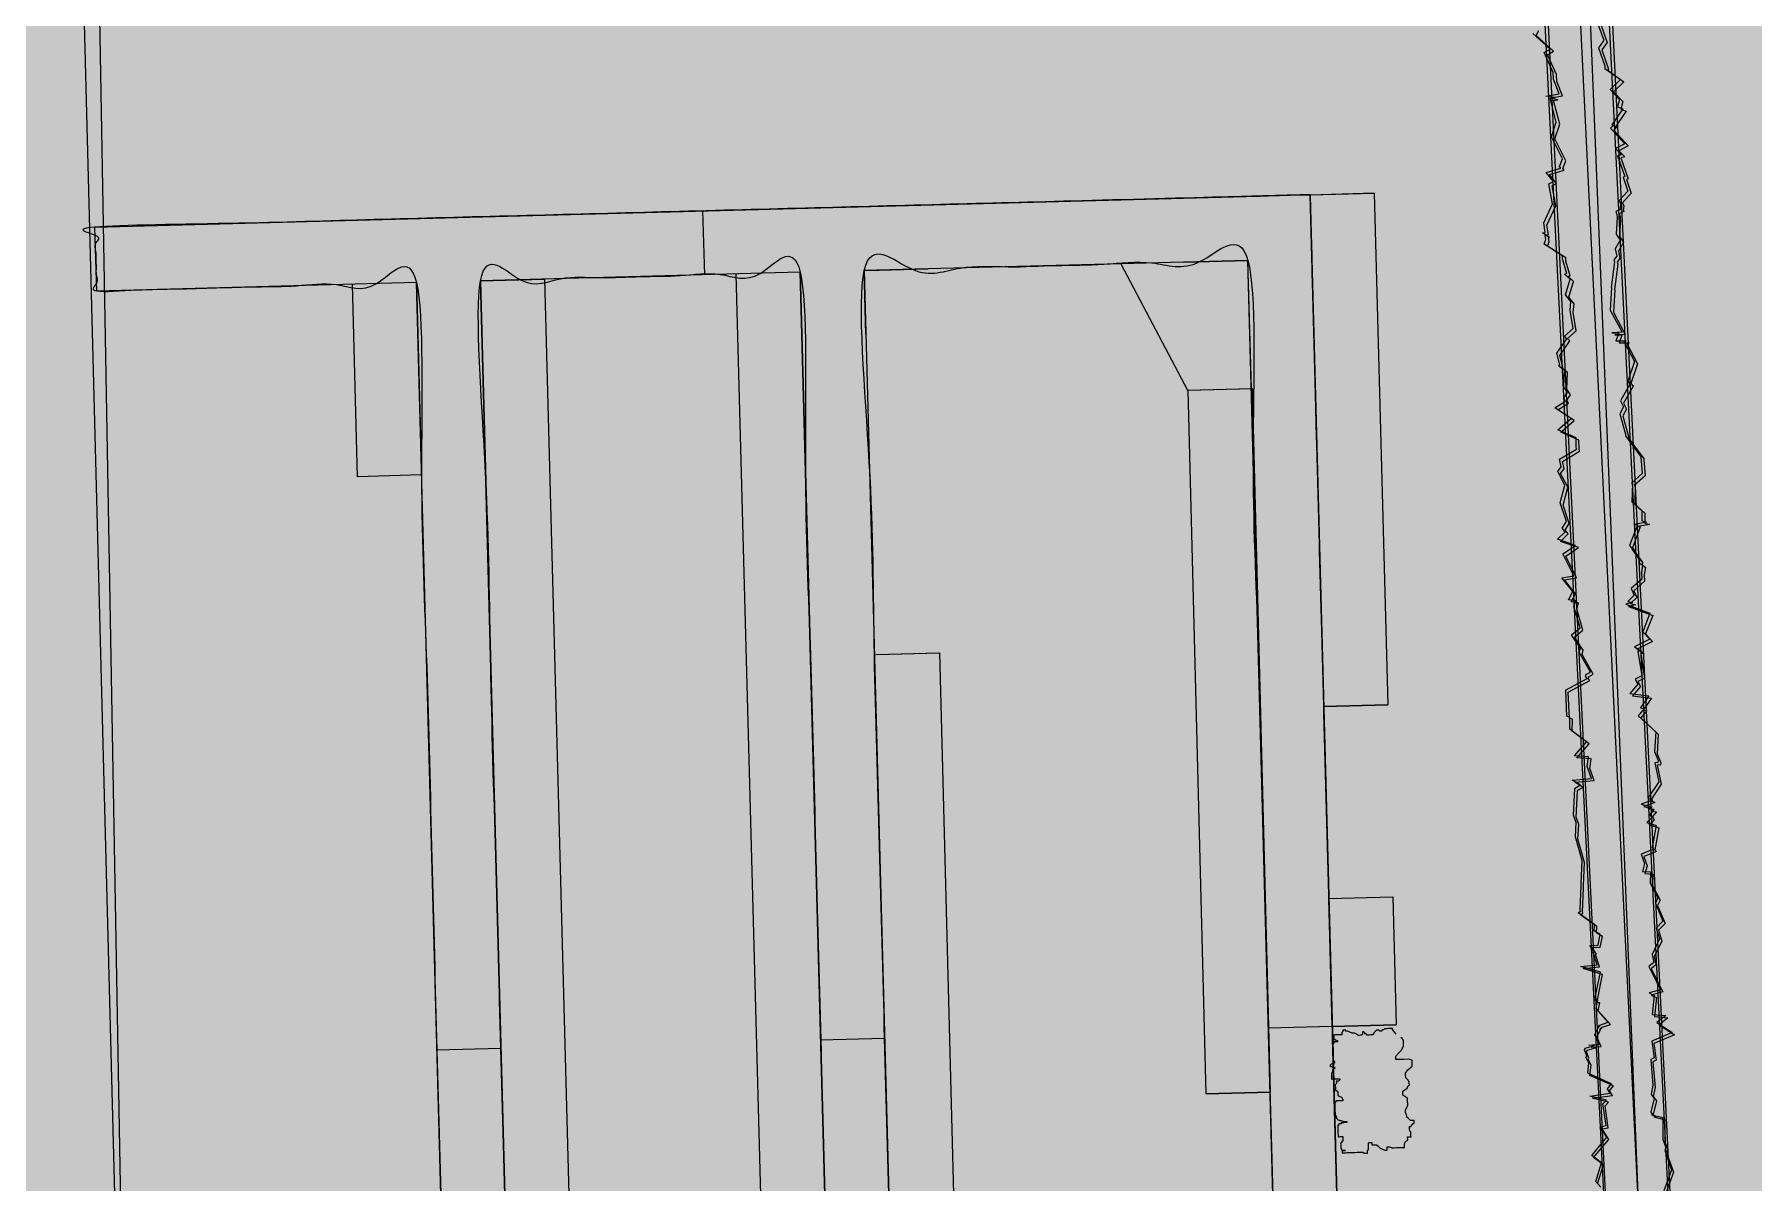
# Model space of a CAD drawing. Header units: metres. Extents: x 68582 to 69192, y 19191 to 19633.
# Drawn here: x 68935.09 to 68961.96, y 19459.42 to 19477.36 of the extents above; entities that cross this region are included whole.
import ezdxf

# ---------------------------------------------------------------- set-up
doc = ezdxf.new("R2010")
doc.units = ezdxf.units.M
doc.layers.get('0').update_dxf_attribs({"lineweight": 15})
doc.layers.add('Asema', color=7, linetype='Continuous', lineweight=15)
doc.layers.add('None', color=7, linetype='Continuous', lineweight=5)

msp = doc.modelspace()

# ---------------------------------------------------------------- hatches: boundary and pattern name
at = {"true_color": 0xd1f0d1, "transparency": 33554687}
msp.add_hatch(color=254, dxfattribs=at).paths.add_polyline_path([(68588.122, 19191.443), (69192.296, 19191.443), (69192.296, 19628.232), (68588.122, 19628.232)], flags=0)
at = {"layer": 'None', "linetype": 'Continuous', "lineweight": 0, "true_color": 0xffffff, "transparency": 33554687}
h = msp.add_hatch(color=7, dxfattribs=at)
h.paths.add_polyline_path([(68936.24, 19493.8), (68935.86, 19491.75), (68937.05, 19424.38), (68935.23, 19425.8), (68934.93, 19447.22), (68908.03, 19447.26), (68907.88, 19447.03), (68905.91, 19448.48), (68906.17, 19448.83), (68907.89, 19492.51), (68907.35, 19493.35), (68900.39, 19496.7), (68901.02, 19498.44), (68908.99, 19494.13), (68934.91, 19495.11), (68935.9, 19495.44), (68948.22, 19503.68), (68949.27, 19505.16), (68952.18, 19504.44)], flags=0)
h.paths.add_polyline_path([(68908.11, 19448.98), (68934.9, 19449.22), (68934.26, 19493.44), (68909.27, 19492.41)], flags=0)

# ---------------------------------------------------------------- linework, layer by layer
at = {"layer": 'Asema', "color": 7, "linetype": 'Continuous', "lineweight": 15, "transparency": 33554577}
for p, q in [((68955.032, 19474.858), (68956.031, 19474.885)), ((68955.032, 19474.858), (68956.031, 19474.885)), ((68955.032, 19474.857), (68956.031, 19474.883)), ((68955.032, 19474.857), (68956.031, 19474.883)), ((68953.059, 19473.804), (68954.059, 19473.831))]:
    msp.add_line(p, q, dxfattribs=at)
at = {"layer": 'None', "color": 7, "linetype": 'Continuous', "lineweight": 15, "transparency": 33554687}
for p, q in [((68958.517, 19501.178), (68961.403, 19443.697)), ((68958.604, 19501.145), (68961.413, 19443.661)), ((68960.352, 19444.704), (68957.56, 19500.298)), ((68960.362, 19444.669), (68957.646, 19500.267)), ((68959.496, 19477.609), (68959.619, 19477.27)), ((68959.552, 19477.575), (68959.674, 19477.236)), ((68958.781, 19477.131), (68958.511, 19477.379)), ((68958.566, 19477.346), (68958.604, 19477.424)), ((68958.836, 19477.098), (68958.566, 19477.346)), ((68959.615, 19477.263), (68959.537, 19477.155)), ((68959.619, 19477.27), (68959.611, 19477.266)), ((68959.611, 19477.266), (68959.615, 19477.263)), ((68959.674, 19477.236), (68959.665, 19477.232)), ((68959.665, 19477.232), (68959.669, 19477.229)), ((68958.689, 19477.078), (68958.781, 19477.131)), ((68958.829, 19476.767), (68958.689, 19477.078)), ((68958.743, 19477.045), (68958.836, 19477.098)), ((68958.883, 19476.734), (68958.743, 19477.045)), ((68959.537, 19477.155), (68959.635, 19476.869)), ((68959.669, 19477.229), (68959.592, 19477.121)), ((68959.592, 19477.121), (68959.689, 19476.834)), ((68958.832, 19476.662), (68958.829, 19476.767)), ((68958.886, 19476.629), (68958.883, 19476.734)), ((68959.635, 19476.869), (68959.637, 19476.83)), ((68959.637, 19476.83), (68959.879, 19476.657)), ((68959.689, 19476.834), (68959.691, 19476.796)), ((68959.691, 19476.796), (68959.933, 19476.622)), ((68958.714, 19476.399), (68958.924, 19476.435)), ((68958.924, 19476.435), (68958.832, 19476.662)), ((68958.977, 19476.402), (68958.886, 19476.629)), ((68959.879, 19476.657), (68959.719, 19476.501)), ((68959.719, 19476.501), (68959.864, 19476.346)), ((68959.933, 19476.622), (68959.772, 19476.467)), ((68959.772, 19476.467), (68959.917, 19476.312)), ((68958.85, 19476.375), (68958.714, 19476.399)), ((68958.767, 19476.366), (68958.977, 19476.402)), ((68958.904, 19476.342), (68958.767, 19476.366)), ((68958.78, 19476.365), (68958.85, 19476.375)), ((68958.878, 19475.992), (68958.78, 19476.365)), ((68958.833, 19476.332), (68958.904, 19476.342)), ((68958.931, 19475.959), (68958.833, 19476.332)), ((68959.917, 19476.197), (68959.745, 19475.949)), ((68959.971, 19476.163), (68959.798, 19475.915)), ((68959.864, 19476.346), (68959.835, 19476.23)), ((68959.835, 19476.23), (68959.917, 19476.197)), ((68959.917, 19476.312), (68959.888, 19476.196)), ((68959.888, 19476.196), (68959.971, 19476.163)), ((68958.804, 19475.763), (68958.878, 19475.992)), ((68958.856, 19475.73), (68958.931, 19475.959)), ((68959.772, 19475.946), (68959.723, 19475.899)), ((68959.723, 19475.899), (68959.949, 19475.655)), ((68959.745, 19475.949), (68959.772, 19475.946)), ((68959.825, 19475.912), (68959.775, 19475.865)), ((68959.798, 19475.915), (68959.825, 19475.912)), ((68958.975, 19475.418), (68958.804, 19475.763)), ((68959.027, 19475.385), (68958.856, 19475.73)), ((68959.775, 19475.865), (68960.002, 19475.62)), ((68959.949, 19475.655), (68959.805, 19475.579)), ((68960.002, 19475.62), (68959.858, 19475.545)), ((68958.928, 19475.298), (68958.975, 19475.418)), ((68958.98, 19475.265), (68959.027, 19475.385)), ((68959.805, 19475.579), (68959.898, 19475.483)), ((68959.898, 19475.483), (68959.835, 19475.466)), ((68959.835, 19475.466), (68959.95, 19475.143)), ((68959.858, 19475.545), (68959.95, 19475.449)), ((68959.95, 19475.449), (68959.887, 19475.432)), ((68959.887, 19475.432), (68960.001, 19475.108)), ((68958.719, 19475.205), (68958.947, 19475.273)), ((68958.832, 19475.065), (68958.719, 19475.205)), ((68958.771, 19475.172), (68958.999, 19475.24)), ((68958.883, 19475.032), (68958.771, 19475.172)), ((68958.947, 19475.273), (68958.928, 19475.298)), ((68958.999, 19475.24), (68958.98, 19475.265)), ((68959.95, 19475.143), (68959.922, 19475.131)), ((68959.922, 19475.131), (68959.995, 19474.915)), ((68960.001, 19475.108), (68959.974, 19475.096)), ((68959.974, 19475.096), (68960.046, 19474.88)), ((68955.032, 19474.857), (68956.031, 19474.883)), ((68955.244, 19466.86), (68955.032, 19474.857)), ((68956.031, 19474.883), (68956.244, 19466.886)), ((68958.762, 19475.029), (68958.832, 19475.065)), ((68958.819, 19474.716), (68958.762, 19475.029)), ((68958.814, 19474.996), (68958.883, 19475.032)), ((68958.871, 19474.683), (68958.814, 19474.996)), ((68959.995, 19474.915), (68959.86, 19474.765)), ((68960.046, 19474.88), (68959.911, 19474.73)), ((68958.681, 19474.416), (68958.819, 19474.716)), ((68958.732, 19474.383), (68958.871, 19474.683)), ((68959.887, 19474.634), (68959.809, 19474.596)), ((68959.809, 19474.596), (68959.825, 19474.551)), ((68959.825, 19474.551), (68959.827, 19474.508)), ((68959.86, 19474.765), (68959.884, 19474.72)), ((68959.938, 19474.599), (68959.86, 19474.561)), ((68959.86, 19474.561), (68959.876, 19474.517)), ((68959.884, 19474.72), (68959.874, 19474.638)), ((68959.874, 19474.638), (68959.887, 19474.634)), ((68959.911, 19474.73), (68959.936, 19474.685)), ((68959.936, 19474.685), (68959.925, 19474.603)), ((68959.925, 19474.603), (68959.938, 19474.599)), ((68958.703, 19474.268), (68958.681, 19474.416)), ((68958.754, 19474.235), (68958.732, 19474.383)), ((68959.832, 19474.508), (68959.815, 19474.24)), ((68959.827, 19474.508), (68959.832, 19474.508)), ((68959.883, 19474.474), (68959.865, 19474.205)), ((68959.876, 19474.517), (68959.878, 19474.474)), ((68959.878, 19474.474), (68959.883, 19474.474)), ((68958.663, 19474.26), (68958.703, 19474.268)), ((68958.719, 19474.223), (68958.663, 19474.26)), ((68958.687, 19474.085), (68958.713, 19474.156)), ((68958.976, 19473.904), (68958.687, 19474.085)), ((68958.706, 19474.222), (68958.719, 19474.223)), ((68958.713, 19474.156), (68958.706, 19474.222)), ((68958.714, 19474.227), (68958.754, 19474.235)), ((68958.77, 19474.19), (68958.714, 19474.227)), ((68958.738, 19474.052), (68958.764, 19474.123)), ((68959.026, 19473.871), (68958.738, 19474.052)), ((68958.757, 19474.189), (68958.77, 19474.19)), ((68958.764, 19474.123), (68958.757, 19474.189)), ((68959.876, 19474.145), (68959.798, 19474.011)), ((68959.798, 19474.011), (68959.823, 19473.898)), ((68959.815, 19474.24), (68959.876, 19474.145)), ((68959.926, 19474.111), (68959.849, 19473.977)), ((68959.865, 19474.205), (68959.926, 19474.111)), ((68953.059, 19473.804), (68952.074, 19473.778)), ((68952.074, 19473.778), (68953.112, 19471.805)), ((68954.059, 19473.831), (68953.059, 19473.804)), ((68954.112, 19471.831), (68954.059, 19473.831)), ((68958.975, 19473.854), (68958.976, 19473.904)), ((68959.045, 19473.625), (68958.975, 19473.854)), ((68959.025, 19473.821), (68959.026, 19473.871)), ((68959.094, 19473.592), (68959.025, 19473.821)), ((68959.789, 19473.809), (68959.738, 19473.409)), ((68959.823, 19473.898), (68959.777, 19473.84)), ((68959.777, 19473.84), (68959.789, 19473.809)), ((68959.839, 19473.775), (68959.787, 19473.375)), ((68959.873, 19473.864), (68959.827, 19473.806)), ((68959.827, 19473.806), (68959.839, 19473.775)), ((68959.849, 19473.977), (68959.873, 19473.864)), ((68941.063, 19473.485), (68941.143, 19470.479)), ((68942.063, 19473.512), (68943.063, 19473.538)), ((68942.063, 19473.512), (68943.063, 19473.538)), ((68942.701, 19449.52), (68942.063, 19473.512)), ((68943.063, 19473.538), (68943.7, 19449.547)), ((68946.699, 19449.627), (68946.061, 19473.618)), ((68947.061, 19473.645), (68947.699, 19449.653)), ((68948.061, 19473.671), (68949.06, 19473.698)), ((68948.087, 19472.672), (68948.061, 19473.671)), ((68959.007, 19473.617), (68959.045, 19473.625)), ((68959.096, 19473.536), (68959.007, 19473.617)), ((68959.024, 19473.292), (68959.096, 19473.536)), ((68959.057, 19473.584), (68959.094, 19473.592)), ((68959.145, 19473.502), (68959.057, 19473.584)), ((68959.073, 19473.258), (68959.145, 19473.502)), ((68940.143, 19470.452), (68940.064, 19473.459)), ((68959.106, 19473.189), (68959.024, 19473.292)), ((68959.156, 19473.155), (68959.073, 19473.258)), ((68959.743, 19473.409), (68959.721, 19473.056)), ((68959.738, 19473.409), (68959.743, 19473.409)), ((68959.792, 19473.374), (68959.77, 19473.021)), ((68959.787, 19473.375), (68959.792, 19473.374)), ((68959.095, 19473.053), (68959.106, 19473.189)), ((68959.142, 19472.765), (68959.095, 19473.053)), ((68959.144, 19473.02), (68959.156, 19473.155)), ((68959.191, 19472.731), (68959.144, 19473.02)), ((68959.721, 19473.056), (68959.907, 19472.711)), ((68959.77, 19473.021), (68959.956, 19472.676)), ((68959.004, 19472.647), (68959.142, 19472.765)), ((68959.052, 19472.613), (68959.191, 19472.731)), ((68959.907, 19472.711), (68959.745, 19472.701)), ((68959.745, 19472.701), (68959.855, 19472.695)), ((68959.956, 19472.676), (68959.793, 19472.667)), ((68959.793, 19472.667), (68959.903, 19472.661)), ((68959.855, 19472.695), (68959.811, 19472.576)), ((68958.884, 19472.38), (68959.041, 19472.605)), ((68958.932, 19472.347), (68959.089, 19472.572)), ((68959.041, 19472.605), (68959.004, 19472.647)), ((68959.089, 19472.572), (68959.052, 19472.613)), ((68959.811, 19472.576), (68959.97, 19472.576)), ((68959.903, 19472.661), (68959.859, 19472.542)), ((68959.859, 19472.542), (68960.018, 19472.542)), ((68959.97, 19472.576), (68959.932, 19472.569)), ((68959.932, 19472.569), (68960.1, 19472.251)), ((68960.018, 19472.542), (68959.98, 19472.534)), ((68959.98, 19472.534), (68960.148, 19472.216)), ((68958.931, 19472.202), (68958.884, 19472.38)), ((68958.919, 19472.179), (68958.931, 19472.202)), ((68959.008, 19472.113), (68958.919, 19472.179)), ((68958.979, 19472.169), (68958.932, 19472.347)), ((68958.967, 19472.146), (68958.979, 19472.169)), ((68959.055, 19472.079), (68958.967, 19472.146)), ((68960.1, 19472.251), (68959.996, 19471.944)), ((68960.148, 19472.216), (68960.043, 19471.909)), ((68958.996, 19471.854), (68959.008, 19472.113)), ((68959.043, 19471.821), (68959.055, 19472.079)), ((68960.03, 19471.899), (68959.884, 19471.635)), ((68960.077, 19471.864), (68959.931, 19471.6)), ((68959.996, 19471.944), (68960.03, 19471.899)), ((68960.043, 19471.909), (68960.077, 19471.864)), ((68953.112, 19471.805), (68954.112, 19471.831)), ((68953.112, 19471.805), (68954.112, 19471.831)), ((68953.122, 19471.805), (68954.122, 19471.832)), ((68953.404, 19460.809), (68953.122, 19471.805)), ((68954.122, 19471.832), (68954.404, 19460.835)), ((68958.853, 19471.528), (68959.023, 19471.632)), ((68958.9, 19471.494), (68959.07, 19471.599)), ((68958.994, 19471.682), (68959.052, 19471.765)), ((68959.023, 19471.632), (68958.994, 19471.682)), ((68959.052, 19471.765), (68958.996, 19471.854)), ((68959.041, 19471.649), (68959.1, 19471.732)), ((68959.07, 19471.599), (68959.041, 19471.649)), ((68959.1, 19471.732), (68959.043, 19471.821)), ((68959.884, 19471.635), (68959.927, 19471.542)), ((68959.931, 19471.6), (68959.974, 19471.507)), ((68959.11, 19471.363), (68958.853, 19471.528)), ((68959.156, 19471.33), (68958.9, 19471.494)), ((68958.904, 19471.182), (68959.11, 19471.363)), ((68958.95, 19471.149), (68959.156, 19471.33)), ((68959.927, 19471.542), (68959.869, 19471.436)), ((68959.869, 19471.436), (68959.962, 19471.115)), ((68959.974, 19471.507), (68959.916, 19471.402)), ((68959.916, 19471.402), (68960.008, 19471.08)), ((68959.186, 19471.058), (68958.904, 19471.182)), ((68959.232, 19471.025), (68958.95, 19471.149)), ((68959.189, 19470.922), (68959.186, 19471.058)), ((68959.962, 19471.115), (68959.962, 19471.09)), ((68959.962, 19471.09), (68960.203, 19470.759)), ((68960.008, 19471.08), (68960.008, 19471.055)), ((68960.008, 19471.055), (68960.249, 19470.724)), ((68958.927, 19470.725), (68959.196, 19470.884)), ((68958.973, 19470.691), (68959.242, 19470.85)), ((68959.196, 19470.884), (68959.189, 19470.922)), ((68959.235, 19470.888), (68959.232, 19471.025)), ((68959.242, 19470.85), (68959.235, 19470.888)), ((68958.9, 19470.535), (68958.954, 19470.608)), ((68959.013, 19470.321), (68958.9, 19470.535)), ((68958.954, 19470.608), (68958.927, 19470.725)), ((68958.946, 19470.502), (68959, 19470.575)), ((68959, 19470.575), (68958.973, 19470.691)), ((68960.203, 19470.759), (68960.2, 19470.757)), ((68960.2, 19470.757), (68960.219, 19470.502)), ((68960.249, 19470.724), (68960.246, 19470.722)), ((68960.246, 19470.722), (68960.265, 19470.467)), ((68941.143, 19470.479), (68940.143, 19470.452)), ((68958.938, 19470.041), (68959.013, 19470.321)), ((68959.058, 19470.287), (68958.946, 19470.502)), ((68958.983, 19470.008), (68959.058, 19470.287)), ((68960.219, 19470.502), (68960.052, 19470.351)), ((68960.052, 19470.351), (68960.068, 19470.346)), ((68960.068, 19470.346), (68960.059, 19470.058)), ((68960.265, 19470.467), (68960.097, 19470.316)), ((68960.097, 19470.316), (68960.113, 19470.311)), ((68960.113, 19470.311), (68960.104, 19470.024)), ((68959.036, 19469.751), (68958.938, 19470.041)), ((68959.08, 19469.718), (68958.983, 19470.008)), ((68960.059, 19470.058), (68960.217, 19469.918)), ((68960.104, 19470.024), (68960.261, 19469.883)), ((68958.97, 19469.65), (68959.036, 19469.751)), ((68959.015, 19469.617), (68959.08, 19469.718)), ((68960.288, 19469.739), (68960.101, 19469.707)), ((68960.101, 19469.707), (68960.146, 19469.701)), ((68960.217, 19469.918), (68960.216, 19469.76)), ((68960.216, 19469.76), (68960.288, 19469.739)), ((68960.261, 19469.883), (68960.261, 19469.725)), ((68960.261, 19469.725), (68960.333, 19469.704)), ((68958.899, 19469.473), (68959.017, 19469.592)), ((68959.18, 19469.379), (68958.899, 19469.473)), ((68958.943, 19469.44), (68959.061, 19469.559)), ((68959.224, 19469.345), (68958.943, 19469.44)), ((68959.017, 19469.592), (68958.97, 19469.65)), ((68959.061, 19469.559), (68959.015, 19469.617)), ((68960.146, 19469.701), (68960.024, 19469.375)), ((68960.191, 19469.667), (68960.068, 19469.34)), ((68960.333, 19469.704), (68960.146, 19469.673)), ((68960.146, 19469.673), (68960.191, 19469.667)), ((68958.982, 19469.245), (68959.18, 19469.379)), ((68959.152, 19468.903), (68958.982, 19469.245)), ((68959.026, 19469.212), (68959.224, 19469.345)), ((68959.195, 19468.869), (68959.026, 19469.212)), ((68960.024, 19469.375), (68960.058, 19469.335)), ((68960.058, 19469.335), (68960.058, 19469.323)), ((68960.058, 19469.323), (68960.18, 19469.147)), ((68960.068, 19469.34), (68960.102, 19469.3)), ((68960.102, 19469.3), (68960.102, 19469.288)), ((68960.102, 19469.288), (68960.224, 19469.112)), ((68958.964, 19468.873), (68959.152, 19468.903)), ((68960.18, 19469.147), (68960.174, 19469.108)), ((68960.174, 19469.108), (68960.226, 19469.068)), ((68960.226, 19469.068), (68960.208, 19468.95)), ((68960.208, 19468.95), (68960.216, 19468.853)), ((68960.224, 19469.112), (68960.218, 19469.073)), ((68960.218, 19469.073), (68960.27, 19469.033)), ((68960.27, 19469.033), (68960.251, 19468.916)), ((68960.251, 19468.916), (68960.259, 19468.818)), ((68959.134, 19468.657), (68958.964, 19468.873)), ((68959.007, 19468.84), (68959.195, 19468.869)), ((68959.177, 19468.624), (68959.007, 19468.84)), ((68959.067, 19468.53), (68959.134, 19468.657)), ((68960.216, 19468.853), (68960.046, 19468.705)), ((68960.046, 19468.705), (68960.093, 19468.601)), ((68960.259, 19468.818), (68960.089, 19468.67)), ((68960.089, 19468.67), (68960.136, 19468.566)), ((68959.182, 19468.512), (68959.067, 19468.53)), ((68959.11, 19468.496), (68959.177, 19468.624)), ((68959.225, 19468.479), (68959.11, 19468.496)), ((68959.154, 19468.421), (68959.182, 19468.512)), ((68959.25, 19468.09), (68959.154, 19468.421)), ((68959.197, 19468.388), (68959.225, 19468.479)), ((68959.292, 19468.056), (68959.197, 19468.388)), ((68960.075, 19468.486), (68959.965, 19468.459)), ((68959.965, 19468.459), (68960.342, 19468.32)), ((68960.093, 19468.601), (68959.995, 19468.503)), ((68959.995, 19468.503), (68960.075, 19468.486)), ((68960.118, 19468.451), (68960.007, 19468.424)), ((68960.007, 19468.424), (68960.385, 19468.285)), ((68960.136, 19468.566), (68960.038, 19468.468)), ((68960.038, 19468.468), (68960.118, 19468.451)), ((68960.342, 19468.32), (68960.229, 19468.029)), ((68960.385, 19468.285), (68960.272, 19467.994)), ((68959.118, 19467.98), (68959.25, 19468.09)), ((68959.256, 19467.775), (68959.118, 19467.98)), ((68959.16, 19467.946), (68959.292, 19468.056)), ((68959.298, 19467.741), (68959.16, 19467.946)), ((68960.338, 19467.911), (68960.099, 19467.791)), ((68960.38, 19467.876), (68960.141, 19467.756)), ((68960.229, 19468.029), (68960.338, 19467.911)), ((68960.272, 19467.994), (68960.38, 19467.876)), ((68948.24, 19467.674), (68949.24, 19467.7)), ((68948.261, 19467.674), (68949.22, 19467.7)), ((68949.24, 19467.7), (68949.698, 19449.706)), ((68959.238, 19467.709), (68959.256, 19467.775)), ((68959.414, 19467.398), (68959.238, 19467.709)), ((68959.28, 19467.676), (68959.298, 19467.741)), ((68959.455, 19467.364), (68959.28, 19467.676)), ((68960.099, 19467.791), (68960.209, 19467.724)), ((68960.141, 19467.756), (68960.251, 19467.69)), ((68960.209, 19467.724), (68960.155, 19467.721)), ((68960.155, 19467.721), (68960.214, 19467.339)), ((68960.251, 19467.69), (68960.197, 19467.686)), ((68960.197, 19467.686), (68960.256, 19467.304)), ((68959.02, 19467.117), (68959.36, 19467.299)), ((68959.336, 19467.327), (68959.344, 19467.359)), ((68959.36, 19467.299), (68959.336, 19467.327)), ((68959.34, 19467.359), (68959.414, 19467.398)), ((68959.344, 19467.359), (68959.34, 19467.359)), ((68959.377, 19467.294), (68959.386, 19467.325)), ((68959.401, 19467.266), (68959.377, 19467.294)), ((68959.381, 19467.326), (68959.455, 19467.364)), ((68959.386, 19467.325), (68959.381, 19467.326)), ((68960.214, 19467.339), (68960.113, 19467.287)), ((68960.113, 19467.287), (68960.154, 19467.21)), ((68960.256, 19467.304), (68960.154, 19467.253)), ((68959.025, 19467.111), (68959.02, 19467.117)), ((68959.044, 19466.712), (68959.025, 19467.111)), ((68959.061, 19467.084), (68959.401, 19467.266)), ((68959.066, 19467.078), (68959.061, 19467.084)), ((68959.084, 19466.679), (68959.066, 19467.078)), ((68960.154, 19467.21), (68960.026, 19467.062)), ((68960.026, 19467.062), (68960.325, 19467.028)), ((68960.195, 19467.176), (68960.067, 19467.027)), ((68960.067, 19467.027), (68960.366, 19466.993)), ((68960.154, 19467.253), (68960.195, 19467.176)), ((68960.325, 19467.028), (68960.196, 19466.841)), ((68956.244, 19466.886), (68955.244, 19466.86)), ((68955.244, 19466.86), (68956.244, 19466.886)), ((68960.253, 19466.832), (68960.159, 19466.717)), ((68960.196, 19466.841), (68960.253, 19466.832)), ((68960.294, 19466.797), (68960.2, 19466.682)), ((68960.366, 19466.993), (68960.237, 19466.806)), ((68960.237, 19466.806), (68960.294, 19466.797)), ((68959.092, 19466.694), (68959.044, 19466.712)), ((68959.133, 19466.661), (68959.084, 19466.679)), ((68959.088, 19466.508), (68959.092, 19466.694)), ((68959.352, 19466.311), (68959.088, 19466.508)), ((68959.128, 19466.475), (68959.133, 19466.661)), ((68960.159, 19466.717), (68960.432, 19466.466)), ((68960.2, 19466.682), (68960.472, 19466.431)), ((68959.392, 19466.278), (68959.128, 19466.475)), ((68959.161, 19466.092), (68959.352, 19466.311)), ((68959.2, 19466.059), (68959.392, 19466.278)), ((68960.432, 19466.466), (68960.414, 19466.158)), ((68960.472, 19466.431), (68960.454, 19466.123)), ((68959.381, 19466.075), (68959.161, 19466.092)), ((68959.421, 19466.041), (68959.2, 19466.059)), ((68959.36, 19465.925), (68959.381, 19466.075)), ((68959.4, 19465.891), (68959.421, 19466.041)), ((68960.414, 19466.158), (68960.472, 19466.018)), ((68960.471, 19465.984), (68960.418, 19465.98)), ((68960.418, 19465.98), (68960.48, 19465.682)), ((68960.454, 19466.123), (68960.512, 19465.983)), ((68960.51, 19465.949), (68960.457, 19465.944)), ((68960.457, 19465.944), (68960.519, 19465.647)), ((68960.472, 19466.018), (68960.466, 19465.985)), ((68960.466, 19465.985), (68960.471, 19465.984)), ((68960.512, 19465.983), (68960.505, 19465.95)), ((68960.505, 19465.95), (68960.51, 19465.949)), ((68959.127, 19465.711), (68959.429, 19465.737)), ((68959.254, 19465.635), (68959.127, 19465.711)), ((68959.166, 19465.677), (68959.468, 19465.703)), ((68959.293, 19465.601), (68959.166, 19465.677)), ((68959.429, 19465.737), (68959.36, 19465.925)), ((68959.468, 19465.703), (68959.4, 19465.891)), ((68960.48, 19465.682), (68960.31, 19465.428)), ((68959.149, 19465.163), (68959.169, 19465.577)), ((68959.164, 19465.58), (68959.254, 19465.635)), ((68959.169, 19465.577), (68959.164, 19465.58)), ((68959.187, 19465.13), (68959.207, 19465.543)), ((68959.203, 19465.547), (68959.293, 19465.601)), ((68959.207, 19465.543), (68959.203, 19465.547)), ((68960.31, 19465.428), (68960.38, 19465.398)), ((68960.519, 19465.647), (68960.349, 19465.393)), ((68959.19, 19465.048), (68959.149, 19465.163)), ((68960.38, 19465.398), (68960.206, 19465.336)), ((68960.206, 19465.336), (68960.371, 19465.287)), ((68960.419, 19465.363), (68960.244, 19465.301)), ((68960.244, 19465.301), (68960.41, 19465.252)), ((68960.371, 19465.287), (68960.327, 19465.26)), ((68960.327, 19465.26), (68960.403, 19465.252)), ((68960.403, 19465.252), (68960.342, 19465.176)), ((68960.342, 19465.176), (68960.37, 19465.119)), ((68960.349, 19465.393), (68960.419, 19465.363)), ((68960.41, 19465.252), (68960.366, 19465.225)), ((68960.366, 19465.225), (68960.442, 19465.217)), ((68960.442, 19465.217), (68960.381, 19465.14)), ((68960.381, 19465.14), (68960.408, 19465.084)), ((68959.176, 19464.824), (68959.19, 19465.048)), ((68959.228, 19465.015), (68959.187, 19465.13)), ((68959.214, 19464.79), (68959.228, 19465.015)), ((68960.37, 19465.119), (68960.294, 19465.046)), ((68960.294, 19465.046), (68960.441, 19465.001)), ((68960.408, 19465.084), (68960.332, 19465.011)), ((68960.332, 19465.011), (68960.479, 19464.965)), ((68960.441, 19465.001), (68960.379, 19464.659)), ((68960.479, 19464.965), (68960.417, 19464.624)), ((68959.28, 19464.457), (68959.176, 19464.824)), ((68959.317, 19464.423), (68959.214, 19464.79)), ((68960.404, 19464.63), (68960.207, 19464.552)), ((68960.379, 19464.659), (68960.404, 19464.63)), ((68960.417, 19464.624), (68960.442, 19464.595)), ((68959.265, 19464.096), (68959.28, 19464.457)), ((68959.302, 19464.063), (68959.317, 19464.423)), ((68960.207, 19464.552), (68960.259, 19464.409)), ((68960.259, 19464.409), (68960.223, 19464.285)), ((68960.442, 19464.595), (68960.244, 19464.517)), ((68960.244, 19464.517), (68960.296, 19464.374)), ((68960.296, 19464.374), (68960.26, 19464.25)), ((68959.268, 19464.055), (68959.265, 19464.096)), ((68959.304, 19464.022), (68959.302, 19464.063)), ((68960.223, 19464.285), (68960.349, 19464.278)), ((68960.26, 19464.25), (68960.386, 19464.243)), ((68960.349, 19464.278), (68960.347, 19464.101)), ((68960.347, 19464.101), (68960.465, 19463.869)), ((68960.386, 19464.243), (68960.384, 19464.066)), ((68960.384, 19464.066), (68960.501, 19463.834)), ((68955.324, 19463.861), (68956.324, 19463.887)), ((68955.324, 19463.861), (68956.324, 19463.887)), ((68955.377, 19461.862), (68955.324, 19463.861)), ((68956.324, 19463.887), (68956.377, 19461.888)), ((68959.252, 19463.687), (68959.268, 19464.055)), ((68959.289, 19463.653), (68959.304, 19464.022)), ((68960.465, 19463.869), (68960.426, 19463.787)), ((68960.501, 19463.834), (68960.462, 19463.752)), ((68959.222, 19463.637), (68959.255, 19463.664)), ((68959.477, 19463.455), (68959.222, 19463.637)), ((68959.255, 19463.664), (68959.252, 19463.687)), ((68959.258, 19463.604), (68959.292, 19463.63)), ((68959.513, 19463.421), (68959.258, 19463.604)), ((68959.292, 19463.63), (68959.289, 19463.653)), ((68960.426, 19463.787), (68960.545, 19463.507)), ((68960.462, 19463.752), (68960.581, 19463.471)), ((68959.471, 19463.358), (68959.477, 19463.455)), ((68959.564, 19463.301), (68959.471, 19463.358)), ((68959.507, 19463.324), (68959.513, 19463.421)), ((68959.6, 19463.267), (68959.507, 19463.324)), ((68959.53, 19463.136), (68959.564, 19463.301)), ((68959.565, 19463.102), (68959.6, 19463.267)), ((68960.545, 19463.507), (68960.44, 19463.399)), ((68960.44, 19463.399), (68960.492, 19463.231)), ((68960.581, 19463.471), (68960.476, 19463.364)), ((68960.476, 19463.364), (68960.528, 19463.196)), ((68959.403, 19463.127), (68959.53, 19463.134)), ((68959.47, 19463.024), (68959.403, 19463.127)), ((68959.438, 19463.093), (68959.566, 19463.1)), ((68959.505, 19462.99), (68959.438, 19463.093)), ((68959.453, 19463.019), (68959.47, 19463.024)), ((68959.519, 19462.825), (68959.453, 19463.019)), ((68959.489, 19462.985), (68959.505, 19462.99)), ((68959.53, 19463.134), (68959.53, 19463.136)), ((68959.566, 19463.1), (68959.565, 19463.102)), ((68960.492, 19463.231), (68960.374, 19462.986)), ((68960.528, 19463.196), (68960.41, 19462.951)), ((68959.264, 19462.801), (68959.519, 19462.825)), ((68959.567, 19462.708), (68959.264, 19462.801)), ((68959.299, 19462.767), (68959.555, 19462.791)), ((68959.602, 19462.674), (68959.299, 19462.767)), ((68959.555, 19462.791), (68959.489, 19462.985)), ((68960.404, 19462.863), (68960.324, 19462.796)), ((68960.324, 19462.796), (68960.506, 19462.436)), ((68960.439, 19462.828), (68960.359, 19462.76)), ((68960.359, 19462.76), (68960.541, 19462.401)), ((68960.374, 19462.986), (68960.404, 19462.863)), ((68960.41, 19462.951), (68960.439, 19462.828)), ((68959.485, 19462.314), (68959.567, 19462.708)), ((68959.52, 19462.28), (68959.602, 19462.674)), ((68959.483, 19462.266), (68959.494, 19462.308)), ((68959.523, 19462.267), (68959.483, 19462.266)), ((68959.494, 19462.308), (68959.485, 19462.314)), ((68959.501, 19462.14), (68959.523, 19462.267)), ((68959.517, 19462.232), (68959.529, 19462.274)), ((68959.557, 19462.233), (68959.517, 19462.232)), ((68959.529, 19462.274), (68959.52, 19462.28)), ((68959.535, 19462.106), (68959.557, 19462.233)), ((68960.506, 19462.436), (68960.327, 19462.385)), ((68960.327, 19462.385), (68960.409, 19462.348)), ((68960.541, 19462.401), (68960.362, 19462.35)), ((68960.362, 19462.35), (68960.443, 19462.312)), ((68960.409, 19462.348), (68960.378, 19462.051)), ((68960.443, 19462.312), (68960.413, 19462.016)), ((68959.69, 19461.927), (68959.501, 19462.14)), ((68959.724, 19461.893), (68959.535, 19462.106)), ((68959.544, 19461.877), (68959.69, 19461.927)), ((68960.378, 19462.051), (68960.588, 19462.034)), ((68960.413, 19462.016), (68960.622, 19461.998)), ((68960.588, 19462.034), (68960.451, 19461.922)), ((68960.451, 19461.922), (68960.69, 19461.765)), ((68960.622, 19461.998), (68960.485, 19461.887)), ((68956.377, 19461.888), (68955.377, 19461.862)), ((68955.377, 19461.862), (68956.377, 19461.888)), ((68955.399, 19461.729), (68955.4, 19461.711)), ((68955.417, 19461.729), (68955.399, 19461.729)), ((68955.4, 19461.711), (68955.4, 19461.692)), ((68955.4, 19461.692), (68955.401, 19461.674)), ((68955.401, 19461.674), (68955.402, 19461.656)), ((68955.402, 19461.656), (68955.42, 19461.657)), ((68955.435, 19461.73), (68955.417, 19461.729)), ((68955.42, 19461.657), (68955.438, 19461.639)), ((68955.454, 19461.73), (68955.435, 19461.73)), ((68955.472, 19461.731), (68955.454, 19461.73)), ((68955.49, 19461.732), (68955.472, 19461.731)), ((68955.508, 19461.732), (68955.49, 19461.732)), ((68955.526, 19461.733), (68955.508, 19461.732)), ((68955.542, 19461.787), (68955.525, 19461.769)), ((68955.525, 19461.769), (68955.525, 19461.751)), ((68955.525, 19461.751), (68955.526, 19461.733)), ((68955.542, 19461.806), (68955.542, 19461.787)), ((68955.56, 19461.806), (68955.542, 19461.806)), ((68955.578, 19461.807), (68955.56, 19461.806)), ((68955.596, 19461.789), (68955.578, 19461.807)), ((68955.614, 19461.79), (68955.596, 19461.789)), ((68955.651, 19461.773), (68955.614, 19461.79)), ((68955.688, 19461.756), (68955.651, 19461.773)), ((68955.724, 19461.757), (68955.688, 19461.756)), ((68955.761, 19461.74), (68955.724, 19461.757)), ((68955.779, 19461.723), (68955.761, 19461.74)), ((68955.798, 19461.723), (68955.779, 19461.723)), ((68955.816, 19461.724), (68955.798, 19461.723)), ((68955.834, 19461.724), (68955.816, 19461.724)), ((68955.851, 19461.743), (68955.834, 19461.724)), ((68955.868, 19461.78), (68955.85, 19461.779)), ((68955.85, 19461.779), (68955.851, 19461.761)), ((68955.851, 19461.761), (68955.851, 19461.743)), ((68955.887, 19461.762), (68955.868, 19461.78)), ((68955.887, 19461.744), (68955.887, 19461.762)), ((68955.905, 19461.745), (68955.887, 19461.744)), ((68955.924, 19461.727), (68955.905, 19461.745)), ((68955.942, 19461.728), (68955.924, 19461.727)), ((68955.96, 19461.728), (68955.942, 19461.728)), ((68955.978, 19461.729), (68955.96, 19461.728)), ((68955.996, 19461.729), (68955.978, 19461.729)), ((68956.014, 19461.73), (68955.996, 19461.729)), ((68956.031, 19461.767), (68956.014, 19461.748)), ((68956.014, 19461.748), (68956.014, 19461.73)), ((68956.049, 19461.785), (68956.031, 19461.767)), ((68956.066, 19461.804), (68956.049, 19461.785)), ((68956.084, 19461.805), (68956.066, 19461.804)), ((68956.102, 19461.805), (68956.084, 19461.805)), ((68956.121, 19461.788), (68956.102, 19461.805)), ((68956.139, 19461.788), (68956.121, 19461.788)), ((68956.157, 19461.807), (68956.139, 19461.788)), ((68956.175, 19461.807), (68956.157, 19461.807)), ((68956.192, 19461.826), (68956.175, 19461.807)), ((68956.21, 19461.827), (68956.192, 19461.826)), ((68956.228, 19461.827), (68956.21, 19461.827)), ((68956.246, 19461.828), (68956.228, 19461.827)), ((68956.265, 19461.828), (68956.246, 19461.828)), ((68956.283, 19461.829), (68956.265, 19461.828)), ((68956.301, 19461.83), (68956.283, 19461.829)), ((68956.319, 19461.83), (68956.301, 19461.83)), ((68956.319, 19461.812), (68956.319, 19461.83)), ((68956.376, 19461.741), (68956.319, 19461.812)), ((68956.469, 19461.672), (68956.45, 19461.69)), ((68956.487, 19461.655), (68956.469, 19461.672)), ((68956.488, 19461.636), (68956.487, 19461.655)), ((68959.481, 19461.73), (68959.534, 19461.846)), ((68959.547, 19461.583), (68959.481, 19461.73)), ((68959.514, 19461.696), (68959.568, 19461.812)), ((68959.58, 19461.549), (68959.514, 19461.696)), ((68959.52, 19461.847), (68959.556, 19461.874)), ((68959.534, 19461.846), (68959.52, 19461.847)), ((68959.556, 19461.874), (68959.544, 19461.877)), ((68959.554, 19461.813), (68959.59, 19461.84)), ((68959.568, 19461.812), (68959.554, 19461.813)), ((68959.578, 19461.843), (68959.724, 19461.893)), ((68959.59, 19461.84), (68959.578, 19461.843)), ((68960.69, 19461.765), (68960.371, 19461.631)), ((68960.724, 19461.729), (68960.404, 19461.596)), ((68960.485, 19461.887), (68960.724, 19461.729)), ((68955.403, 19461.602), (68955.386, 19461.583)), ((68955.386, 19461.583), (68955.386, 19461.565)), ((68955.386, 19461.565), (68955.387, 19461.547)), ((68955.387, 19461.547), (68955.388, 19461.529)), ((68955.388, 19461.529), (68955.388, 19461.511)), ((68955.388, 19461.511), (68955.389, 19461.493)), ((68955.389, 19461.493), (68955.389, 19461.475)), ((68955.389, 19461.475), (68955.39, 19461.457)), ((68955.39, 19461.457), (68955.39, 19461.439)), ((68955.39, 19461.439), (68955.391, 19461.421)), ((68955.391, 19461.421), (68955.392, 19461.403)), ((68955.392, 19461.403), (68955.392, 19461.385)), ((68955.392, 19461.385), (68955.393, 19461.367)), ((68955.421, 19461.621), (68955.403, 19461.62)), ((68955.403, 19461.62), (68955.403, 19461.602)), ((68955.439, 19461.621), (68955.421, 19461.621)), ((68955.438, 19461.639), (68955.456, 19461.64)), ((68955.457, 19461.622), (68955.439, 19461.621)), ((68955.456, 19461.64), (68955.457, 19461.622)), ((68956.369, 19461.398), (68956.421, 19461.453)), ((68956.37, 19461.361), (68956.369, 19461.398)), ((68956.421, 19461.453), (68956.456, 19461.491)), ((68956.456, 19461.491), (68956.473, 19461.527)), ((68956.473, 19461.527), (68956.491, 19461.546)), ((68956.488, 19461.618), (68956.488, 19461.636)), ((68956.489, 19461.6), (68956.488, 19461.618)), ((68956.49, 19461.564), (68956.489, 19461.6)), ((68956.491, 19461.546), (68956.49, 19461.564)), ((68959.317, 19461.496), (68959.33, 19461.513)), ((68959.355, 19461.399), (68959.317, 19461.496)), ((68959.328, 19461.523), (68959.474, 19461.565)), ((68959.33, 19461.513), (68959.328, 19461.523)), ((68959.342, 19461.38), (68959.355, 19461.399)), ((68959.389, 19461.293), (68959.342, 19461.38)), ((68959.351, 19461.463), (68959.363, 19461.479)), ((68959.389, 19461.365), (68959.351, 19461.463)), ((68959.362, 19461.489), (68959.508, 19461.531)), ((68959.363, 19461.479), (68959.362, 19461.489)), ((68959.387, 19461.57), (68959.547, 19461.583)), ((68959.474, 19461.565), (68959.387, 19461.57)), ((68959.421, 19461.536), (68959.58, 19461.549)), ((68959.508, 19461.531), (68959.421, 19461.536)), ((68960.371, 19461.631), (68960.406, 19461.37)), ((68960.404, 19461.596), (68960.439, 19461.335)), ((68955.359, 19461.275), (68955.342, 19461.256)), ((68955.342, 19461.256), (68955.342, 19461.238)), ((68955.342, 19461.238), (68955.361, 19461.239)), ((68955.377, 19461.276), (68955.359, 19461.275)), ((68955.361, 19461.239), (68955.379, 19461.221)), ((68955.381, 19461.149), (68955.364, 19461.13)), ((68955.364, 19461.13), (68955.365, 19461.112)), ((68955.365, 19461.112), (68955.365, 19461.094)), ((68955.396, 19461.276), (68955.377, 19461.276)), ((68955.379, 19461.221), (68955.397, 19461.222)), ((68955.398, 19461.204), (68955.38, 19461.185)), ((68955.38, 19461.185), (68955.381, 19461.167)), ((68955.381, 19461.167), (68955.381, 19461.149)), ((68955.393, 19461.367), (68955.393, 19461.349)), ((68955.393, 19461.349), (68955.394, 19461.33)), ((68955.394, 19461.33), (68955.412, 19461.313)), ((68955.413, 19461.295), (68955.396, 19461.276)), ((68955.397, 19461.222), (68955.415, 19461.223)), ((68955.416, 19461.204), (68955.398, 19461.204)), ((68955.412, 19461.313), (68955.413, 19461.295)), ((68955.415, 19461.223), (68955.416, 19461.204)), ((68956.37, 19461.343), (68956.37, 19461.361)), ((68956.388, 19461.344), (68956.37, 19461.343)), ((68956.497, 19461.347), (68956.388, 19461.344)), ((68956.569, 19461.35), (68956.497, 19461.347)), ((68956.522, 19461.131), (68956.556, 19461.186)), ((68956.522, 19461.113), (68956.522, 19461.131)), ((68956.524, 19461.059), (68956.522, 19461.113)), ((68956.556, 19461.186), (68956.627, 19461.243)), ((68956.624, 19461.333), (68956.569, 19461.35)), ((68956.625, 19461.315), (68956.624, 19461.333)), ((68956.625, 19461.297), (68956.625, 19461.315)), ((68956.626, 19461.279), (68956.625, 19461.297)), ((68956.626, 19461.261), (68956.626, 19461.279)), ((68956.627, 19461.243), (68956.626, 19461.261)), ((68959.37, 19461.131), (68959.389, 19461.293)), ((68959.739, 19460.966), (68959.37, 19461.131)), ((68959.376, 19461.346), (68959.389, 19461.365)), ((68959.423, 19461.259), (68959.376, 19461.346)), ((68959.403, 19461.097), (68959.423, 19461.259)), ((68960.406, 19461.37), (68960.354, 19461.344)), ((68960.354, 19461.344), (68960.389, 19460.944)), ((68960.439, 19461.335), (68960.387, 19461.308)), ((68960.387, 19461.308), (68960.422, 19460.909)), ((68955.365, 19461.094), (68955.366, 19461.076)), ((68955.366, 19461.076), (68955.366, 19461.058)), ((68955.366, 19461.058), (68955.367, 19461.04)), ((68955.367, 19461.04), (68955.385, 19461.041)), ((68955.385, 19461.041), (68955.403, 19461.041)), ((68955.403, 19461.041), (68955.421, 19461.042)), ((68955.421, 19461.042), (68955.439, 19461.042)), ((68955.441, 19460.97), (68955.424, 19460.951)), ((68955.424, 19460.951), (68955.424, 19460.933)), ((68955.424, 19460.933), (68955.425, 19460.915)), ((68955.425, 19460.915), (68955.426, 19460.897)), ((68955.426, 19460.897), (68955.426, 19460.879)), ((68955.426, 19460.879), (68955.427, 19460.861)), ((68955.427, 19460.861), (68955.445, 19460.862)), ((68955.439, 19461.042), (68955.457, 19461.043)), ((68955.458, 19461.007), (68955.44, 19461.006)), ((68955.44, 19461.006), (68955.441, 19460.988)), ((68955.441, 19460.988), (68955.441, 19460.97)), ((68955.445, 19460.862), (68955.463, 19460.844)), ((68955.457, 19461.043), (68955.475, 19461.044)), ((68955.476, 19461.007), (68955.458, 19461.007)), ((68955.463, 19460.844), (68955.464, 19460.826)), ((68955.475, 19461.044), (68955.493, 19461.044)), ((68955.494, 19461.026), (68955.476, 19461.007)), ((68955.493, 19461.044), (68955.494, 19461.026)), ((68956.477, 19460.84), (68956.494, 19460.859)), ((68956.477, 19460.822), (68956.477, 19460.84)), ((68956.494, 19460.859), (68956.547, 19460.897)), ((68956.561, 19461.024), (68956.524, 19461.059)), ((68956.547, 19460.897), (68956.564, 19460.933)), ((68956.581, 19460.988), (68956.561, 19461.024)), ((68956.564, 19460.933), (68956.582, 19460.952)), ((68956.581, 19460.97), (68956.581, 19460.988)), ((68956.582, 19460.952), (68956.581, 19460.97)), ((68959.771, 19460.932), (68959.403, 19461.097)), ((68959.678, 19460.889), (68959.739, 19460.966)), ((68959.722, 19460.82), (68959.678, 19460.889)), ((68959.711, 19460.855), (68959.771, 19460.932)), ((68959.755, 19460.785), (68959.711, 19460.855)), ((68960.389, 19460.944), (68960.36, 19460.805)), ((68960.422, 19460.909), (68960.393, 19460.769)), ((68954.404, 19460.835), (68953.404, 19460.809)), ((68953.404, 19460.809), (68954.404, 19460.835)), ((68955.414, 19460.68), (68955.415, 19460.662)), ((68955.433, 19460.68), (68955.414, 19460.68)), ((68955.415, 19460.662), (68955.416, 19460.644)), ((68955.416, 19460.644), (68955.416, 19460.626)), ((68955.416, 19460.626), (68955.417, 19460.607)), ((68955.417, 19460.607), (68955.417, 19460.589)), ((68955.417, 19460.589), (68955.418, 19460.571)), ((68955.418, 19460.571), (68955.418, 19460.553)), ((68955.45, 19460.699), (68955.432, 19460.698)), ((68955.432, 19460.698), (68955.433, 19460.68)), ((68955.468, 19460.7), (68955.45, 19460.699)), ((68955.464, 19460.826), (68955.465, 19460.79)), ((68955.465, 19460.79), (68955.484, 19460.772)), ((68955.486, 19460.7), (68955.468, 19460.7)), ((68955.484, 19460.772), (68955.521, 19460.755)), ((68955.504, 19460.701), (68955.486, 19460.7)), ((68955.522, 19460.701), (68955.504, 19460.701)), ((68955.521, 19460.755), (68955.54, 19460.72)), ((68955.54, 19460.702), (68955.522, 19460.701)), ((68955.54, 19460.72), (68955.54, 19460.702)), ((68956.478, 19460.804), (68956.477, 19460.822)), ((68956.479, 19460.786), (68956.478, 19460.804)), ((68956.515, 19460.769), (68956.479, 19460.786)), ((68956.553, 19460.734), (68956.515, 19460.769)), ((68956.522, 19460.552), (68956.539, 19460.589)), ((68956.539, 19460.589), (68956.556, 19460.625)), ((68956.554, 19460.698), (68956.553, 19460.734)), ((68956.554, 19460.68), (68956.554, 19460.698)), ((68956.555, 19460.662), (68956.554, 19460.68)), ((68956.555, 19460.644), (68956.555, 19460.662)), ((68956.556, 19460.625), (68956.555, 19460.644)), ((68959.404, 19460.775), (68959.722, 19460.82)), ((68959.662, 19460.711), (68959.404, 19460.775)), ((68959.437, 19460.741), (68959.755, 19460.785)), ((68959.695, 19460.677), (68959.437, 19460.741)), ((68959.608, 19460.653), (68959.662, 19460.711)), ((68959.658, 19460.314), (68959.608, 19460.653)), ((68959.64, 19460.619), (68959.695, 19460.677)), ((68959.69, 19460.28), (68959.64, 19460.619)), ((68960.41, 19460.738), (68960.358, 19460.521)), ((68960.36, 19460.805), (68960.41, 19460.738)), ((68960.442, 19460.702), (68960.39, 19460.485)), ((68960.393, 19460.769), (68960.442, 19460.702)), ((68955.418, 19460.553), (68955.419, 19460.535)), ((68955.419, 19460.535), (68955.42, 19460.517)), ((68955.42, 19460.517), (68955.42, 19460.499)), ((68955.42, 19460.499), (68955.421, 19460.481)), ((68955.421, 19460.481), (68955.421, 19460.463)), ((68955.421, 19460.463), (68955.439, 19460.463)), ((68955.439, 19460.463), (68955.44, 19460.445)), ((68955.44, 19460.445), (68955.441, 19460.427)), ((68955.441, 19460.427), (68955.459, 19460.41)), ((68955.459, 19460.41), (68955.496, 19460.393)), ((68955.48, 19460.32), (68955.462, 19460.319)), ((68955.462, 19460.319), (68955.463, 19460.301)), ((68955.463, 19460.301), (68955.463, 19460.283)), ((68955.498, 19460.339), (68955.48, 19460.338)), ((68955.48, 19460.338), (68955.48, 19460.32)), ((68955.496, 19460.393), (68955.514, 19460.393)), ((68955.516, 19460.339), (68955.498, 19460.339)), ((68955.514, 19460.393), (68955.551, 19460.377)), ((68955.533, 19460.358), (68955.515, 19460.357)), ((68955.515, 19460.357), (68955.516, 19460.339)), ((68955.551, 19460.358), (68955.533, 19460.358)), ((68955.551, 19460.377), (68955.569, 19460.377)), ((68955.569, 19460.359), (68955.551, 19460.358)), ((68955.569, 19460.377), (68955.605, 19460.378)), ((68955.587, 19460.36), (68955.569, 19460.359)), ((68955.605, 19460.36), (68955.587, 19460.36)), ((68955.605, 19460.378), (68955.605, 19460.36)), ((68956.523, 19460.534), (68956.522, 19460.552)), ((68956.523, 19460.516), (68956.523, 19460.534)), ((68956.543, 19460.462), (68956.523, 19460.516)), ((68956.544, 19460.444), (68956.543, 19460.462)), ((68956.562, 19460.427), (68956.544, 19460.444)), ((68956.6, 19460.392), (68956.562, 19460.427)), ((68956.584, 19460.301), (68956.602, 19460.301)), ((68956.585, 19460.283), (68956.584, 19460.301)), ((68956.654, 19460.393), (68956.6, 19460.392)), ((68956.602, 19460.301), (68956.637, 19460.339)), ((68956.637, 19460.339), (68956.655, 19460.357)), ((68956.654, 19460.375), (68956.654, 19460.393)), ((68956.655, 19460.357), (68956.654, 19460.375)), ((68959.562, 19460.294), (68959.658, 19460.314)), ((68960.358, 19460.521), (68960.398, 19460.487)), ((68960.398, 19460.487), (68960.368, 19460.483)), ((68960.368, 19460.483), (68960.55, 19460.439)), ((68960.39, 19460.485), (68960.43, 19460.452)), ((68960.43, 19460.452), (68960.4, 19460.448)), ((68960.4, 19460.448), (68960.582, 19460.404)), ((68960.55, 19460.439), (68960.539, 19460.418)), ((68960.539, 19460.418), (68960.544, 19460.38)), ((68960.544, 19460.38), (68960.544, 19460.097)), ((68960.582, 19460.404), (68960.571, 19460.383)), ((68960.571, 19460.383), (68960.576, 19460.345)), ((68960.576, 19460.345), (68960.575, 19460.061)), ((68955.463, 19460.283), (68955.464, 19460.265)), ((68955.464, 19460.265), (68955.464, 19460.247)), ((68955.464, 19460.247), (68955.465, 19460.229)), ((68955.465, 19460.229), (68955.465, 19460.211)), ((68955.465, 19460.211), (68955.466, 19460.193)), ((68955.466, 19460.193), (68955.467, 19460.175)), ((68955.467, 19460.175), (68955.467, 19460.157)), ((68955.467, 19460.157), (68955.468, 19460.139)), ((68955.468, 19460.139), (68955.486, 19460.139)), ((68955.486, 19460.139), (68955.504, 19460.14)), ((68955.504, 19460.14), (68955.522, 19460.14)), ((68955.525, 19460.05), (68955.507, 19460.031)), ((68955.507, 19460.031), (68955.508, 19460.013)), ((68955.522, 19460.14), (68955.54, 19460.141)), ((68955.542, 19460.069), (68955.524, 19460.068)), ((68955.524, 19460.068), (68955.525, 19460.05)), ((68955.54, 19460.141), (68955.541, 19460.123)), ((68955.541, 19460.123), (68955.541, 19460.105)), ((68955.541, 19460.105), (68955.542, 19460.087)), ((68955.542, 19460.087), (68955.542, 19460.069)), ((68955.941, 19460.045), (68955.959, 19460.046)), ((68955.942, 19460.027), (68955.941, 19460.045)), ((68955.959, 19460.046), (68955.977, 19460.046)), ((68955.977, 19460.046), (68955.995, 19460.047)), ((68955.995, 19460.047), (68955.996, 19460.029)), ((68956.503, 19460.027), (68956.519, 19460.063)), ((68956.519, 19460.063), (68956.555, 19460.083)), ((68956.553, 19460.137), (68956.571, 19460.137)), ((68956.554, 19460.119), (68956.553, 19460.137)), ((68956.555, 19460.101), (68956.554, 19460.119)), ((68956.555, 19460.083), (68956.555, 19460.101)), ((68956.571, 19460.137), (68956.608, 19460.139)), ((68956.585, 19460.265), (68956.585, 19460.283)), ((68956.587, 19460.228), (68956.585, 19460.265)), ((68956.605, 19460.211), (68956.587, 19460.228)), ((68956.606, 19460.193), (68956.605, 19460.211)), ((68956.606, 19460.175), (68956.606, 19460.193)), ((68956.607, 19460.157), (68956.606, 19460.175)), ((68956.608, 19460.139), (68956.607, 19460.157)), ((68959.431, 19459.846), (68959.666, 19460.13)), ((68959.462, 19459.813), (68959.698, 19460.095)), ((68959.666, 19460.13), (68959.562, 19460.294)), ((68959.594, 19460.26), (68959.69, 19460.28)), ((68959.698, 19460.095), (68959.594, 19460.26)), ((68960.544, 19460.097), (68960.589, 19459.968)), ((68960.575, 19460.061), (68960.62, 19459.932)), ((68955.508, 19460.013), (68955.508, 19459.995)), ((68955.508, 19459.995), (68955.509, 19459.977)), ((68955.509, 19459.977), (68955.51, 19459.959)), ((68955.51, 19459.959), (68955.529, 19459.924)), ((68955.529, 19459.924), (68955.529, 19459.905)), ((68955.547, 19459.924), (68955.529, 19459.924)), ((68955.529, 19459.924), (68955.547, 19459.924)), ((68955.529, 19459.905), (68955.53, 19459.887)), ((68955.53, 19459.887), (68955.548, 19459.888)), ((68955.565, 19459.925), (68955.547, 19459.924)), ((68955.547, 19459.924), (68955.583, 19459.925)), ((68955.548, 19459.888), (68955.566, 19459.889)), ((68955.583, 19459.925), (68955.565, 19459.925)), ((68955.566, 19459.889), (68955.584, 19459.889)), ((68955.584, 19459.889), (68955.602, 19459.89)), ((68955.602, 19459.89), (68955.62, 19459.89)), ((68955.62, 19459.89), (68955.638, 19459.891)), ((68955.638, 19459.891), (68955.675, 19459.892)), ((68955.675, 19459.892), (68955.729, 19459.894)), ((68955.729, 19459.894), (68955.765, 19459.895)), ((68955.765, 19459.895), (68955.783, 19459.895)), ((68955.783, 19459.895), (68955.801, 19459.896)), ((68955.801, 19459.896), (68955.819, 19459.897)), ((68955.819, 19459.897), (68955.837, 19459.897)), ((68955.837, 19459.897), (68955.855, 19459.898)), ((68955.855, 19459.898), (68955.874, 19459.88)), ((68955.874, 19459.88), (68955.892, 19459.881)), ((68955.892, 19459.881), (68955.91, 19459.881)), ((68955.91, 19459.881), (68955.928, 19459.882)), ((68955.927, 19459.918), (68955.945, 19459.937)), ((68955.928, 19459.9), (68955.927, 19459.918)), ((68955.928, 19459.882), (68955.928, 19459.9)), ((68955.943, 19459.973), (68955.942, 19460.027)), ((68955.945, 19459.937), (68955.943, 19459.973)), ((68955.996, 19460.029), (68955.996, 19460.011)), ((68955.996, 19460.011), (68956.015, 19460.011)), ((68956.015, 19460.011), (68956.033, 19460.012)), ((68956.033, 19460.012), (68956.051, 19460.012)), ((68956.051, 19460.012), (68956.069, 19460.013)), ((68956.069, 19460.013), (68956.087, 19459.995)), ((68956.087, 19459.995), (68956.125, 19459.96)), ((68956.125, 19459.96), (68956.198, 19459.927)), ((68956.198, 19459.927), (68956.216, 19459.927)), ((68956.216, 19459.927), (68956.234, 19459.928)), ((68956.233, 19459.982), (68956.251, 19459.983)), ((68956.233, 19459.964), (68956.233, 19459.982)), ((68956.234, 19459.946), (68956.233, 19459.964)), ((68956.234, 19459.928), (68956.234, 19459.946)), ((68956.251, 19459.983), (68956.269, 19459.983)), ((68956.269, 19459.983), (68956.305, 19459.966)), ((68956.305, 19459.966), (68956.342, 19459.967)), ((68956.342, 19459.967), (68956.378, 19459.968)), ((68956.378, 19459.968), (68956.396, 19459.969)), ((68956.396, 19459.969), (68956.414, 19459.97)), ((68956.414, 19459.97), (68956.432, 19459.97)), ((68956.432, 19459.97), (68956.468, 19459.971)), ((68956.468, 19459.971), (68956.486, 19459.972)), ((68956.486, 19459.972), (68956.504, 19459.972)), ((68956.504, 19459.991), (68956.503, 19460.027)), ((68956.504, 19459.972), (68956.504, 19459.991)), ((68959.586, 19459.733), (68959.431, 19459.846)), ((68959.617, 19459.699), (68959.462, 19459.813)), ((68960.589, 19459.968), (68960.572, 19459.926)), ((68960.572, 19459.926), (68960.679, 19459.621)), ((68960.62, 19459.932), (68960.603, 19459.89)), ((68960.603, 19459.89), (68960.71, 19459.585)), ((68959.494, 19459.439), (68959.586, 19459.733)), ((68959.524, 19459.405), (68959.617, 19459.699)), ((68960.679, 19459.621), (68960.561, 19459.292)), ((68960.71, 19459.585), (68960.592, 19459.257)), ((68959.575, 19459.35), (68959.494, 19459.439))]:
    msp.add_line(p, q, dxfattribs=at)
at = {"layer": 'None', "color": 7, "linetype": 'Continuous', "lineweight": 5, "transparency": 33554687}
for p, q in [((68936.608, 19449.349), (68935.5, 19491.834)), ((68936.038, 19474.352), (68954.032, 19474.831)), ((68954.032, 19474.831), (68954.888, 19474.854)), ((68954.888, 19474.854), (68955.032, 19474.858)), ((68955.032, 19474.858), (68955.032, 19474.84)), ((68955.032, 19474.84), (68955.058, 19473.858)), ((68936.065, 19473.353), (68936.038, 19474.352)), ((68954.058, 19473.832), (68948.061, 19473.672)), ((68954.697, 19449.84), (68954.058, 19473.832)), ((68955.058, 19473.858), (68955.697, 19449.867)), ((68941.063, 19473.486), (68936.065, 19473.353)), ((68941.702, 19449.494), (68941.063, 19473.486)), ((68947.061, 19473.645), (68942.063, 19473.512)), ((68942.063, 19473.512), (68942.701, 19449.521)), ((68947.7, 19449.654), (68947.061, 19473.645)), ((68948.061, 19473.672), (68948.699, 19449.681))]:
    msp.add_line(p, q, dxfattribs=at)
at = {"layer": 'None', "color": 7, "linetype": 'Continuous', "lineweight": 5, "transparency": 33554661}
msp.add_line((68958.727, 19488.389), (68960.887, 19444.169), dxfattribs=at)
at = {"layer": 'None', "color": 254, "linetype": 'Continuous', "lineweight": 0, "true_color": 0xdddddd, "transparency": 33554687}
for p, q in [((68945.535, 19474.605), (68945.562, 19473.606)), ((68948.38, 19461.676), (68947.38, 19461.65)), ((68955.377, 19461.863), (68954.378, 19461.836)), ((68942.382, 19461.517), (68941.382, 19461.49))]:
    msp.add_line(p, q, dxfattribs=at)
at = {"layer": 'None', "color": 7, "linetype": 'Continuous', "lineweight": 15, "transparency": 33554577}
for p in [(68948.061, 19473.671), (68948.101, 19473.672)]:
    msp.add_line(p, (68949.06, 19473.698), dxfattribs=at)
at = {"layer": 'None', "color": 7, "linetype": 'Continuous', "lineweight": 5, "transparency": 33554687}
msp.add_lwpolyline([(68913.63, 19511.41), (68927.34, 19509.73), (68927.49, 19507.86), (68936.03, 19506.63), (68935.99, 19503.62), (68958.48, 19500.42), (68960.78, 19443.86), (68938.02, 19444.23)], dxfattribs=at)
at = {"layer": 'None', "color": 7, "linetype": 'Continuous', "lineweight": 5, "true_color": 0xffffff, "transparency": 33554687}
msp.add_lwpolyline([(68936.24, 19493.8), (68935.86, 19491.75), (68937.05, 19424.38), (68935.23, 19425.8), (68934.93, 19447.22), (68908.03, 19447.26), (68907.88, 19447.03), (68905.91, 19448.48), (68906.17, 19448.83), (68907.89, 19492.51), (68907.35, 19493.35), (68900.39, 19496.7), (68901.02, 19498.44), (68908.99, 19494.13), (68934.91, 19495.11), (68935.9, 19495.44), (68948.22, 19503.68), (68949.27, 19505.16), (68952.18, 19504.44)], close=True, dxfattribs=at)
at = {"layer": 'None', "color": 254, "linetype": 'Continuous', "lineweight": 0, "true_color": 0xdddddd, "transparency": 33554687}
for points, knots in [([(68955.723, 19448.869), (68955.723, 19448.867), (68955.721, 19448.867), (68954.724, 19448.841), (68947.726, 19448.654), (68942.728, 19448.521), (68941.73, 19448.495), (68941.728, 19448.495), (68936.73, 19448.362), (68936.703, 19449.361), (68941.702, 19449.494), (68941.063, 19473.486), (68936.065, 19473.353), (68936.038, 19474.352), (68954.032, 19474.831), (68954.888, 19474.854), (68955.032, 19474.858), (68955.032, 19474.84), (68955.058, 19473.858), (68955.697, 19449.867), (68955.723, 19448.869)], [0, 0, 0.001658, 0.003878, 1.001658, 8.001658, 13.001658, 13.999776, 14.001658, 19.001658, 20.001658, 25.001658, 49.001658, 54.001658, 55.001658, 73.001658, 73.857828, 74.001658, 74.019923, 75.001658, 99.001658, 100, 100]), ([(68948.699, 19449.681), (68954.697, 19449.84), (68954.058, 19473.832), (68948.061, 19473.672), (68948.699, 19449.681)], [0, 0, 6, 30, 36, 60, 60]), ([(68942.701, 19449.521), (68947.7, 19449.654), (68947.061, 19473.645), (68942.063, 19473.512), (68942.701, 19449.521)], [0, 0, 5, 29, 34, 58, 58])]:
    msp.add_open_spline(points, degree=1, knots=knots, dxfattribs=at)

doc.saveas('drawing.dxf')
